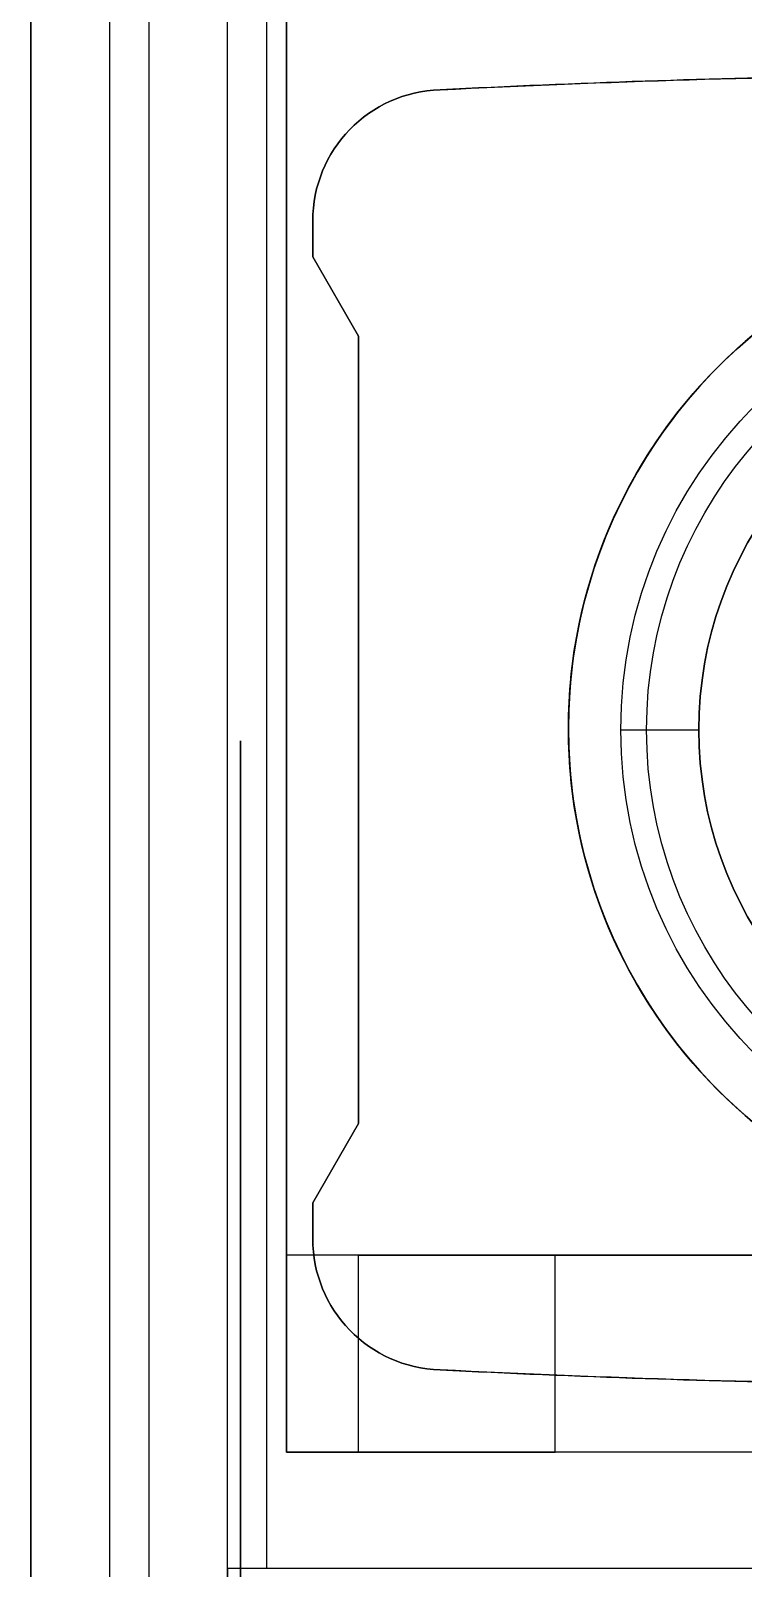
# Model space of a CAD drawing. Header units: inches. Extents: x 0 to 92454, y -34894 to 11.
# Drawn here: x 2.4646 to 2.6785, y 0.2598 to 0.7212 of the extents above; entities that cross this region are included whole.
import ezdxf

# ---------------------------------------------------------------- set-up
doc = ezdxf.new("R2010")
doc.units = ezdxf.units.IN
doc.header["$MEASUREMENT"] = 0

# ---------------------------------------------------------------- blocks, each defined once
blk = doc.blocks.new('2023_07_21_11_46_31_0481')
at = {"color": 7}
for p, q in [((63.2, 24.517, 87.6), (63.2, 0, 87.6)), ((62.6, 23.6, 88.2), (62.6, 0.6, 88.2)), ((62.6, 4.9, 124.1), (62.6, 23.6, 124.1)), ((63.5, 23.15, 87.6), (63.5, 0, 87.6)), ((64.1, 0.6, 88.2), (64.1, 23.15, 88.2)), ((64.55, 23.15, 99.989), (64.55, 10.485, 99.989)), ((65.721, 17.868, 102.463), (65.721, 17.868, 100.42)), ((65.721, 17.868, 102.463), (65.721, 17.868, 100.42)), ((64.75, 16.868, 101.99), (64.75, 16.868, 99.99)), ((64.2, 12.905, 94.9), (64.2, 5.905, 94.9)), ((66.7, 13, 106.4), (66.7, 13, 124.1)), ((66.7, 13, 106.4), (66.7, 13, 124.1)), ((67.1, 12.99, 104.4), (67.296, 12.99, 106.635)), ((67.1, 12.99, 104.4), (67.296, 12.99, 106.635)), ((64.75, 9.112, 101.99), (64.75, 9.112, 99.99)), ((76.65, 8.985, 96.989), (64.55, 8.985, 96.989)), ((65.1, 7.485, 96.489), (65.1, 8.985, 96.489)), ((66.6, 7.485, 94.9), (66.6, 8.985, 94.9)), ((66.6, 8.985, 94.9), (74.6, 8.985, 94.9)), ((66.6, 7.485, 94.989), (66.6, 8.985, 94.989)), ((65.721, 8.112, 102.463), (65.721, 8.112, 100.42)), ((65.721, 8.112, 102.463), (65.721, 8.112, 100.42)), ((76.65, 7.485, 96.989), (64.55, 7.485, 96.989)), ((74.6, 7.485, 94.9), (66.6, 7.485, 94.9))]:
    blk.add_line(p, q, dxfattribs=at)
at = {"color": 7, "extrusion": (0, 0, -1)}
for p, q in [((63.2, 24.517, 87.6), (63.2, 0, 87.6)), ((63.5, 23.15, 87.6), (63.5, 0, 87.6)), ((64.1, 6.6, 100.333), (64.1, 23.15, 100.333)), ((64.4, 6.6, 106.4), (64.4, 23.15, 106.4)), ((64.4, 6.6, 100.333), (64.4, 23.15, 100.333)), ((64.55, 10.485, 98.489), (64.55, 23.15, 98.489)), ((65.1, 8.985, 96.489), (64.55, 8.985, 96.489)), ((64.55, 8.985, 96.489), (64.55, 7.485, 96.489)), ((65.1, 7.485, 96.489), (65.1, 8.985, 96.489)), ((64.55, 7.485, 96.489), (65.1, 7.485, 96.489)), ((64.1, 6.6, 100.333), (64.4, 6.6, 100.333)), ((64.1, 6.6, 119.7), (64.1, 3.9, 119.7)), ((64.1, 6.6, 119.7), (69.7, 6.6, 119.7)), ((64.4, 6.6, 106.4), (68.9, 6.6, 106.4))]:
    blk.add_line(p, q, dxfattribs=at)
at = {"color": 7, "extrusion": (-1, 0, 0)}
for p, q in [((62.6, 4.9, 124.1), (62.6, 23.6, 124.1)), ((62.6, 23.6, 88.2), (62.6, 0.6, 88.2)), ((64.55, 10.485, 98.489), (64.55, 23.15, 98.489)), ((64.55, 23.15, 99.989), (64.55, 10.485, 99.989)), ((64.75, 16.596, 99.99), (64.75, 16.868, 99.99)), ((64.75, 16.868, 101.99), (64.75, 16.596, 101.99)), ((64.75, 16.868, 101.99), (64.75, 16.868, 99.99)), ((64.75, 16.596, 101.99), (64.75, 16.596, 99.99)), ((65.1, 9.99, 100.145), (65.1, 15.99, 100.145)), ((65.1, 15.99, 102.16), (65.1, 9.99, 102.16)), ((65.1, 15.99, 102.16), (65.1, 15.99, 100.145)), ((64.2, 12.905, 94.9), (64.2, 5.905, 94.9)), ((64.2, 12.905, 87.4), (64.2, 12.905, 94.9)), ((64.2, 4.705, 87.4), (64.2, 12.905, 87.4)), ((65.1, 9.99, 102.16), (65.1, 9.99, 100.145)), ((64.75, 9.112, 99.99), (64.75, 9.384, 99.99)), ((64.75, 9.384, 101.99), (64.75, 9.112, 101.99)), ((64.75, 9.384, 101.99), (64.75, 9.384, 99.99)), ((64.75, 9.112, 101.99), (64.75, 9.112, 99.99)), ((64.55, 8.985, 96.489), (64.55, 8.985, 96.989)), ((64.55, 8.985, 96.489), (64.55, 7.485, 96.489)), ((66.6, 7.485, 94.9), (66.6, 8.985, 94.9)), ((66.6, 7.485, 94.989), (66.6, 8.985, 94.989)), ((66.6, 8.985, 94.9), (66.6, 8.985, 94.989)), ((64.55, 7.485, 96.989), (64.55, 7.485, 96.489)), ((66.6, 7.485, 94.989), (66.6, 7.485, 94.9))]:
    blk.add_line(p, q, dxfattribs=at)
at = {"color": 7, "extrusion": (1, 0, 0)}
for p, q in [((64.1, 0.6, 88.2), (64.1, 23.15, 88.2)), ((64.1, 6.6, 100.333), (64.1, 23.15, 100.333)), ((64.4, 6.6, 100.333), (64.4, 23.15, 100.333)), ((64.4, 6.6, 106.4), (64.4, 23.15, 106.4)), ((64.1, 6.6, 100.333), (64.1, 6.6, 119.7)), ((64.1, 6.6, 119.7), (64.1, 3.9, 119.7)), ((64.4, 6.6, 100.333), (64.4, 6.6, 106.4))]:
    blk.add_line(p, q, dxfattribs=at)
at = {"color": 7, "extrusion": (0.404415, 0, -0.914575)}
for p, q in [((64.75, 16.596, 99.99), (64.75, 16.868, 99.99)), ((65.1, 15.99, 100.145), (64.75, 16.596, 99.99)), ((65.1, 9.99, 100.145), (65.1, 15.99, 100.145)), ((64.75, 9.384, 99.99), (65.1, 9.99, 100.145)), ((64.75, 9.112, 99.99), (64.75, 9.384, 99.99))]:
    blk.add_line(p, q, dxfattribs=at)
at = {"color": 7, "extrusion": (-0.43787, 0, 0.899038)}
for p, q in [((64.75, 16.868, 101.99), (64.75, 16.596, 101.99)), ((64.75, 16.596, 101.99), (65.1, 15.99, 102.16)), ((65.1, 15.99, 102.16), (65.1, 9.99, 102.16)), ((65.1, 9.99, 102.16), (64.75, 9.384, 101.99)), ((64.75, 9.384, 101.99), (64.75, 9.112, 101.99))]:
    blk.add_line(p, q, dxfattribs=at)
at = {"color": 7, "extrusion": (-0.866025, -0.5, 0)}
for p, q in [((65.1, 15.99, 100.145), (64.75, 16.596, 99.99)), ((64.75, 16.596, 101.99), (65.1, 15.99, 102.16)), ((64.75, 16.596, 101.99), (64.75, 16.596, 99.99)), ((65.1, 15.99, 102.16), (65.1, 15.99, 100.145))]:
    blk.add_line(p, q, dxfattribs=at)
at = {"color": 7, "extrusion": (0, 1, 0)}
for p, q in [((64.2, 12.905, 87.4), (64.2, 12.905, 94.9)), ((65.1, 8.985, 96.489), (64.55, 8.985, 96.489)), ((64.55, 8.985, 96.489), (64.55, 8.985, 96.989)), ((76.65, 8.985, 96.989), (64.55, 8.985, 96.989)), ((66.6, 8.985, 94.9), (74.6, 8.985, 94.9)), ((66.6, 8.985, 94.9), (66.6, 8.985, 94.989))]:
    blk.add_line(p, q, dxfattribs=at)
at = {"color": 7, "extrusion": (-0.866025, 0.5, 0)}
for p, q in [((64.75, 9.384, 99.99), (65.1, 9.99, 100.145)), ((65.1, 9.99, 102.16), (64.75, 9.384, 101.99)), ((65.1, 9.99, 102.16), (65.1, 9.99, 100.145)), ((64.75, 9.384, 101.99), (64.75, 9.384, 99.99))]:
    blk.add_line(p, q, dxfattribs=at)
at = {"color": 7, "extrusion": (0, -1, 0)}
for p, q in [((76.65, 7.485, 96.989), (64.55, 7.485, 96.989)), ((64.55, 7.485, 96.989), (64.55, 7.485, 96.489)), ((64.55, 7.485, 96.489), (65.1, 7.485, 96.489)), ((74.6, 7.485, 94.9), (66.6, 7.485, 94.9)), ((66.6, 7.485, 94.989), (66.6, 7.485, 94.9)), ((64.1, 6.6, 119.7), (69.7, 6.6, 119.7)), ((64.1, 6.6, 100.333), (64.1, 6.6, 119.7)), ((64.1, 6.6, 100.333), (64.4, 6.6, 100.333)), ((64.4, 6.6, 100.333), (64.4, 6.6, 106.4)), ((64.4, 6.6, 106.4), (68.9, 6.6, 106.4))]:
    blk.add_line(p, q, dxfattribs=at)
at = {"color": 7, "extrusion": (0, 0, -1)}
for centre, radius, start, end in [((-70.6, 13, -124.1), 3.9, 0, 180), ((-70.6, 13, -106.4), 3.9, 0, 64.1576), ((-70.6, 12.99, -104.4), 3.5, 0, 180), ((-70.6, 12.99, -104.4), 3.5, 0, 180), ((-70.6, 12.99, -106.635), 3.304, 0, 79.6488), ((-70.6, 12.99, -106.635), 3.304, 0, 79.6488), ((-70.6, 12.99, -107), 2.906, 0, 77.8246), ((-70.6, 13, -124.1), 3.9, 180, 0), ((-70.6, 13, -106.4), 3.9, 295.8424, 0), ((-70.6, 12.99, -104.4), 3.5, 180, 0), ((-70.6, 12.99, -104.4), 3.5, 180, 0), ((-70.6, 12.99, -106.635), 3.304, 280.3512, 0), ((-70.6, 12.99, -106.635), 3.304, 280.3512, 0), ((-70.6, 12.99, -107), 2.906, 282.1754, 0)]:
    blk.add_arc(centre, radius, start, end, dxfattribs=at)
at = {"color": 7}
for centre, radius, start, end in [((70.6, 13, 124.1), 3.9, 0, 180), ((70.6, 13, 106.4), 3.9, 115.8424, 180), ((70.6, 12.99, 107), 2.906, 102.1754, 180), ((70.6, 13, 106.4), 3.9, 180, 244.1576), ((70.6, 13, 124.1), 3.9, 180, 0), ((70.6, 12.99, 107), 2.906, 180, 257.8246)]:
    blk.add_arc(centre, radius, start, end, dxfattribs=at)
at = {"color": 7, "extrusion": (0, 1, 0)}
for centre, radius, start, end in [((-67.694, 106.6, 12.99), 0.4, 5, 90), ((-67.694, 106.6, 12.99), 0.4, 5, 90), ((-65.1, 94.989, 8.985), 1.5, 90, 180), ((-65.1, 94.989, 7.485), 1.5, 90, 180)]:
    blk.add_arc(centre, radius, start, end, dxfattribs=at)
at = {"color": 7, "extrusion": (-1, 0, 0)}
for radius, start in [(1.5, 360), (3, 0), (1.5, 360)]:
    blk.add_arc((-10.485, 96.989, -64.55), radius, start, 90, dxfattribs=at)
at = {"color": 7, "extrusion": (1, 0, 0)}
blk.add_arc((10.485, 96.989, 64.55), 3, 90, 180, dxfattribs=at)
at = {"color": 7, "extrusion": (0, -1, 0)}
for centre in [(65.1, 94.989, -8.985), (65.1, 94.989, -7.485)]:
    blk.add_arc(centre, 1.5, 360, 90, dxfattribs=at)
at = {"color": 7, "extrusion": (0.404415, 0, -0.914575)}
for centre, major_axis, start_param, end_param in [((70.6, -79.418, 102.577), (-97.408, 0, -43.073), 1.520692, 1.559726), ((70.6, -79.418, 102.577), (-97.408, 0, -43.073), 1.520692, 1.559726), ((65.75, 16.868, 100.432), (-1, 0, -0.442), 0, 1.542233), ((65.75, 16.868, 100.432), (-1, 0, -0.442), 0, 1.542233), ((65.75, 9.112, 100.432), (-1, 0, -0.442), -1.542233, 0), ((65.75, 9.112, 100.432), (-1, 0, -0.442), -1.542233, 0)]:
    blk.add_ellipse(centre, major_axis=major_axis, ratio=0.914575, start_param=start_param, end_param=end_param, dxfattribs=at)
at = {"color": 7, "extrusion": (-0.43787, 3.38964e-32, 0.899038)}
blk.add_ellipse((70.6, -79.418, 104.839), major_axis=(-97.408, 0, -47.442), ratio=0.899038, start_param=-1.552815, end_param=-1.520692, dxfattribs=at)
blk.add_ellipse((70.6, -79.418, 104.839), major_axis=(-97.408, 0, -47.442), ratio=0.899038, start_param=-1.552815, end_param=-1.520692, dxfattribs=at)
at = {"color": 7, "extrusion": (-0.43787, 8.27181e-25, 0.899038)}
blk.add_ellipse((65.75, 16.868, 102.477), major_axis=(-1, 0, -0.487), ratio=0.899038, start_param=-1.542233, end_param=0, dxfattribs=at)
blk.add_ellipse((65.75, 16.868, 102.477), major_axis=(-1, 0, -0.487), ratio=0.899038, start_param=-1.542233, end_param=0, dxfattribs=at)
at = {"color": 7, "extrusion": (-0.43787, 1.2326e-32, 0.899038)}
blk.add_ellipse((65.75, 9.112, 102.477), major_axis=(-1, 0, -0.487), ratio=0.899038, start_param=0, end_param=1.542233, dxfattribs=at)
blk.add_ellipse((65.75, 9.112, 102.477), major_axis=(-1, 0, -0.487), ratio=0.899038, start_param=0, end_param=1.542233, dxfattribs=at)
at = {"color": 7, "extrusion": (-0.43787, -8.62817e-32, 0.899038)}
blk.add_ellipse((70.6, 105.398, 104.839), major_axis=(97.408, 0, 47.442), ratio=0.899038, start_param=-1.620901, end_param=-1.588778, dxfattribs=at)
blk.add_ellipse((70.6, 105.398, 104.839), major_axis=(97.408, 0, 47.442), ratio=0.899038, start_param=-1.620901, end_param=-1.588778, dxfattribs=at)
at = {"color": 7, "extrusion": (0.404415, 9.86076e-32, -0.914575)}
blk.add_ellipse((70.6, 105.398, 102.577), major_axis=(97.408, 0, 43.073), ratio=0.914575, start_param=1.581866, end_param=1.620901, dxfattribs=at)
blk.add_ellipse((70.6, 105.398, 102.577), major_axis=(97.408, 0, 43.073), ratio=0.914575, start_param=1.581866, end_param=1.620901, dxfattribs=at)

msp = doc.modelspace()

# ---------------------------------------------------------------- block references
at = {"xscale": 0.03937007874015748, "yscale": 0.03937007874015748, "zscale": 0.03937007874015748}
msp.add_blockref('2023_07_21_11_46_31_0481', (0, 0), dxfattribs=at)
msp.add_blockref('2023_07_21_11_46_31_0481', (0, 0), dxfattribs=at)

doc.saveas('drawing.dxf')
